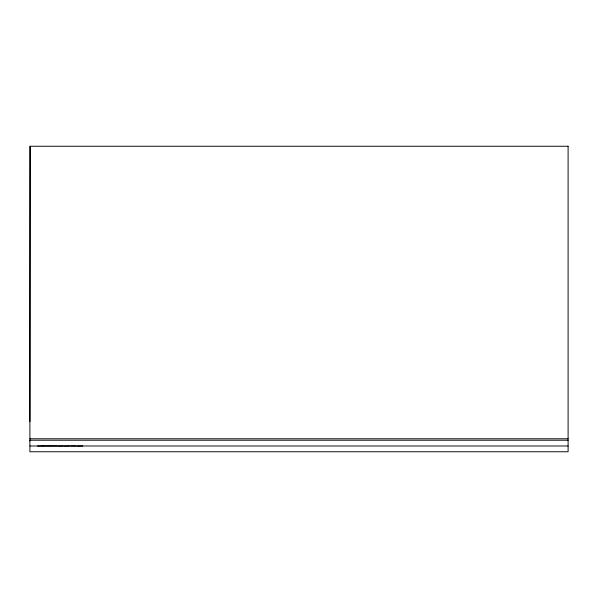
<?xml version="1.0" encoding="UTF-8"?>
<svg xmlns="http://www.w3.org/2000/svg" width="598" height="598" viewBox="0 0 598 598"><rect width="100%" height="100%" fill="white"/><g stroke="black" fill="none" stroke-linecap="round" stroke-linejoin="round"><path stroke-width="0.9" d="M29.9 421.493L30.229 146.248M29.9 438.783L568.1 438.783M29.915 440.225L568.1 440.225M29.9 440.943L30.192 440.225M29.9 445.988L568.1 445.988M37.517 446.056L42.989 445.966M58.013 446.056L63.5 445.966M64.285 446.056L69.839 445.966M77.105 446.056L82.741 445.966M76.2 445.966L70.781 445.966M57.236 445.966L49.746 445.966M49.335 445.966L43.206 445.966M568.1 146.248L29.9 146.248L29.9 451.752L568.1 451.752L568.1 146.248"/></g></svg>
